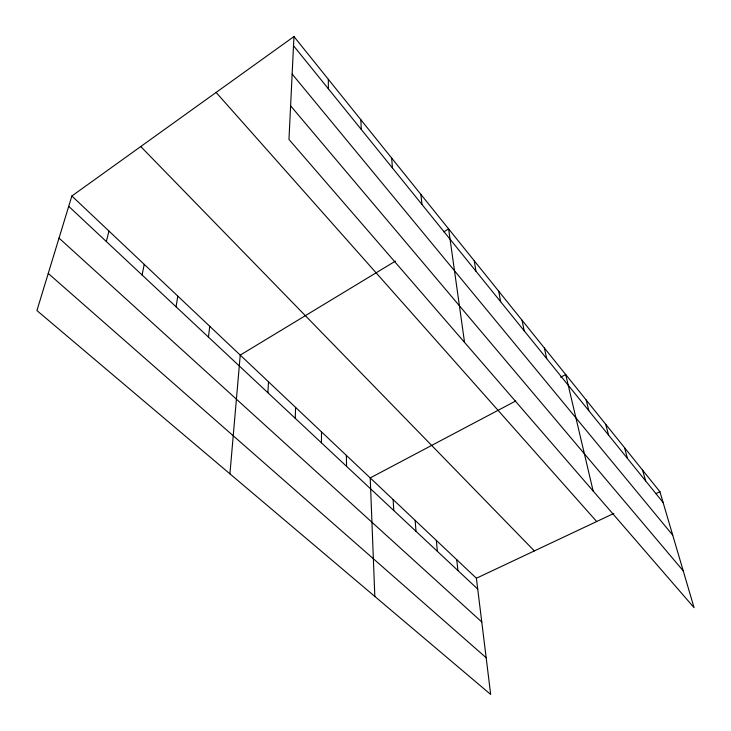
<?xml version="1.0" encoding="UTF-8"?>
<svg xmlns="http://www.w3.org/2000/svg" width="731" height="731" viewBox="0 0 731 731"><rect width="100%" height="100%" fill="white"/><g stroke="black" fill="none" stroke-linecap="round" stroke-linejoin="round"><path stroke-width="1.1" d="M321.448 442.84L321.503 431.884M295.251 418.333L295.58 407.386M293.963 36.55L288.973 139.457L694.075 607.68L659.929 491.716L293.963 36.55L71.866 195.999L36.925 310.556L490.675 694.45L476.393 578.239L71.866 195.999M267.893 392.73L268.515 381.82M229.918 473.834L240.243 355.102L395.434 261.113M208.445 337.092L209.751 326.291M176.08 306.801L177.779 296.082M142.088 274.993L144.226 264.375M106.342 241.55L108.965 231.06M443.781 231.828L448.615 228.904L464.541 342.382M515.748 400.963L370.215 477.919L374.829 596.441M560.677 377.205L565.712 374.546L593.161 491.049M476.393 578.239L613.839 513.445M655.798 493.663L659.929 491.716M48.246 273.44L486.161 657.736M59.028 238.105L481.766 621.962M68.714 206.334L477.727 589.085M140.745 146.547L534.343 550.918M216.12 92.435L596.688 521.532M290.6 105.812L683.238 570.884M292.144 74.059L672.721 535.174M293.515 45.724L663.09 502.48M642.586 470.152L645.647 480.916M624.539 447.71L627.49 458.474M605.743 424.336L608.567 435.091M586.152 399.967L588.83 410.703M544.367 347.993L546.715 358.647M522.053 320.242L524.209 330.832M498.716 291.212L500.653 301.72M474.255 260.793L475.963 271.21M420.864 194.382L422.006 204.525M456.738 559.672L457.917 570.555M436.343 540.401L437.357 551.311M391.642 158.042L392.456 168.002M415.153 520.381L415.994 531.318M393.132 499.565L393.771 510.521M360.849 119.738L361.278 129.478M346.357 455.376L346.558 466.341M328.338 79.304L328.356 88.78"/></g></svg>
